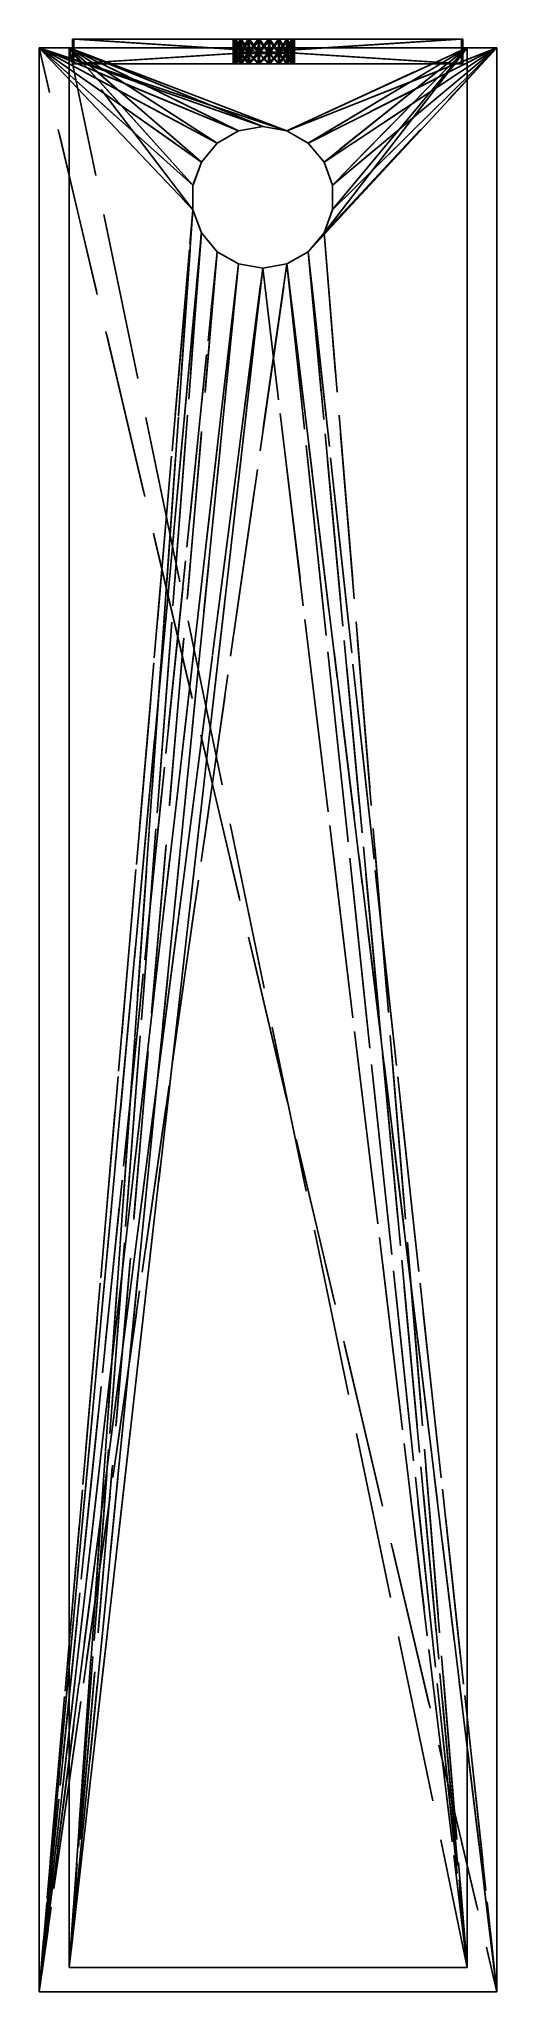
# Model space of a CAD drawing. Header units: millimetres. Extents: x -166 to 998, y 283 to 358.
# Drawn here: x -165.7 to -149.1, y 287.4 to 358 of the extents above.
import ezdxf

# ---------------------------------------------------------------- set-up
doc = ezdxf.new("R2010")
doc.units = ezdxf.units.MM
doc.linetypes.add('AM_ISO02W050', pattern=[7.5, 6, -1.5])
doc.layers.add('AM_HID', color=5, linetype='AM_ISO02W050', lineweight=25)

msp = doc.modelspace()

# ---------------------------------------------------------------- meshes
at = {"layer": 'AM_HID'}
mesh = msp.add_polyface(dxfattribs=at)
corners = [(-156.738, 357.96, 288.498), (-156.55, 357.96, 288.825), (-150.407, 357.96, 284.526), (-157.027, 357.96, 288.256), (-157.382, 357.96, 288.127), (-157.759, 357.96, 288.127), (-158.113, 357.96, 288.256), (-164.462, 357.96, 284.526), (-158.402, 357.96, 288.498), (-158.591, 357.96, 288.825), (-158.656, 357.96, 289.197), (-158.591, 357.96, 289.568), (-158.402, 357.96, 289.895), (-164.462, 357.96, 293.348), (-158.113, 357.96, 290.137), (-157.759, 357.96, 290.266), (-157.382, 357.96, 290.266), (-157.027, 357.96, 290.137), (-150.407, 357.96, 293.348), (-156.738, 357.96, 289.895), (-156.55, 357.96, 289.568), (-156.484, 357.96, 289.197), (-164.462, 357.96, 284.526), (-150.407, 357.96, 284.526), (-150.407, 357.065, 284.526), (-164.462, 357.065, 284.526), (-164.462, 357.96, 284.526), (-150.407, 357.96, 284.526), (-150.407, 357.96, 293.348), (-150.407, 357.065, 293.348), (-150.407, 357.065, 284.526), (-150.407, 357.96, 284.526), (-150.407, 357.96, 293.348), (-164.462, 357.96, 293.348), (-164.462, 357.065, 293.348), (-150.407, 357.065, 293.348), (-150.407, 357.96, 293.348), (-164.462, 357.96, 293.348), (-164.462, 357.96, 284.526), (-164.462, 357.065, 284.526), (-164.462, 357.065, 284.526), (-164.462, 357.065, 293.348), (-164.462, 357.96, 293.348), (-156.484, 357.065, 289.197), (-156.55, 357.065, 288.825), (-150.407, 357.065, 284.526), (-150.407, 357.065, 284.526), (-150.407, 357.065, 293.348), (-156.55, 357.065, 289.568), (-150.407, 357.065, 293.348), (-156.738, 357.065, 289.895), (-150.407, 357.065, 293.348), (-157.027, 357.065, 290.137), (-150.407, 357.065, 293.348), (-150.407, 357.065, 293.348), (-164.462, 357.065, 293.348), (-157.382, 357.065, 290.266), (-164.462, 357.065, 293.348), (-157.759, 357.065, 290.266), (-164.462, 357.065, 293.348), (-158.113, 357.065, 290.137), (-164.462, 357.065, 293.348), (-158.402, 357.065, 289.895), (-164.462, 357.065, 293.348), (-164.462, 357.065, 293.348), (-164.462, 357.065, 284.526), (-158.591, 357.065, 289.568), (-164.462, 357.065, 284.526), (-158.656, 357.065, 289.197), (-164.462, 357.065, 284.526), (-158.591, 357.065, 288.825), (-164.462, 357.065, 284.526), (-158.402, 357.065, 288.498), (-164.462, 357.065, 284.526), (-158.108, 357.065, 288.254), (-164.462, 357.065, 284.526), (-164.462, 357.065, 284.526), (-150.407, 357.065, 284.526), (-150.407, 357.065, 284.526), (-156.738, 357.065, 288.498), (-150.407, 357.065, 284.526), (-157.027, 357.065, 288.256), (-150.407, 357.065, 284.526), (-157.382, 357.065, 288.127), (-150.407, 357.065, 284.526), (-157.759, 357.065, 288.127), (-150.407, 357.065, 284.526), (-156.484, 357.487, 289.197), (-156.484, 357.96, 289.197), (-156.55, 357.96, 288.825), (-156.55, 357.96, 288.825), (-156.55, 357.487, 288.825), (-156.55, 357.487, 289.568), (-156.55, 357.96, 289.568), (-156.484, 357.96, 289.197), (-156.484, 357.96, 289.197), (-156.738, 357.487, 289.895), (-156.738, 357.96, 289.895), (-156.55, 357.96, 289.568), (-156.55, 357.96, 289.568), (-157.027, 357.487, 290.137), (-157.027, 357.96, 290.137), (-156.738, 357.96, 289.895), (-156.738, 357.96, 289.895), (-157.382, 357.487, 290.266), (-157.382, 357.96, 290.266), (-157.027, 357.96, 290.137), (-157.027, 357.96, 290.137), (-157.759, 357.487, 290.266), (-157.759, 357.96, 290.266), (-157.382, 357.96, 290.266), (-157.382, 357.96, 290.266), (-158.113, 357.487, 290.137), (-158.113, 357.96, 290.137), (-157.759, 357.96, 290.266), (-157.759, 357.96, 290.266), (-157.759, 357.487, 290.266), (-158.402, 357.487, 289.895), (-158.402, 357.96, 289.895), (-158.113, 357.96, 290.137), (-158.113, 357.96, 290.137), (-158.591, 357.487, 289.568), (-158.591, 357.96, 289.568), (-158.402, 357.96, 289.895), (-158.402, 357.96, 289.895), (-158.656, 357.487, 289.197), (-158.656, 357.96, 289.197), (-158.591, 357.96, 289.568), (-158.591, 357.96, 289.568), (-158.591, 357.487, 288.825), (-158.591, 357.96, 288.825), (-158.656, 357.96, 289.197), (-158.656, 357.96, 289.197), (-158.402, 357.487, 288.498), (-158.402, 357.96, 288.498), (-158.591, 357.96, 288.825), (-158.591, 357.96, 288.825), (-158.113, 357.487, 288.256), (-158.113, 357.96, 288.256), (-158.402, 357.96, 288.498), (-158.402, 357.96, 288.498), (-157.759, 357.487, 288.127), (-157.759, 357.96, 288.127), (-158.113, 357.96, 288.256), (-158.113, 357.96, 288.256), (-157.382, 357.487, 288.127), (-157.382, 357.96, 288.127), (-157.759, 357.96, 288.127), (-157.759, 357.96, 288.127), (-157.027, 357.487, 288.256), (-157.027, 357.96, 288.256), (-157.382, 357.96, 288.127), (-157.382, 357.96, 288.127), (-156.738, 357.487, 288.498), (-156.738, 357.96, 288.498), (-157.027, 357.96, 288.256), (-157.027, 357.96, 288.256), (-156.55, 357.96, 288.825), (-156.738, 357.96, 288.498), (-156.738, 357.96, 288.498), (-156.55, 357.065, 289.568), (-156.738, 357.065, 289.895), (-156.738, 357.065, 289.895), (-156.484, 357.065, 289.197), (-156.55, 357.065, 289.568), (-156.55, 357.065, 289.568), (-157.027, 357.065, 290.137), (-157.382, 357.065, 290.266), (-157.382, 357.065, 290.266), (-156.738, 357.065, 289.895), (-157.027, 357.065, 290.137), (-157.027, 357.065, 290.137), (-157.759, 357.487, 290.266), (-157.759, 357.065, 290.266), (-158.113, 357.065, 290.137), (-158.113, 357.065, 290.137), (-157.759, 357.487, 290.266), (-157.382, 357.065, 290.266), (-157.759, 357.065, 290.266), (-157.759, 357.065, 290.266), (-158.402, 357.065, 289.895), (-158.591, 357.065, 289.568), (-158.591, 357.065, 289.568), (-158.113, 357.065, 290.137), (-158.402, 357.065, 289.895), (-158.402, 357.065, 289.895), (-158.656, 357.065, 289.197), (-158.591, 357.065, 288.825), (-158.591, 357.065, 288.825), (-158.591, 357.065, 289.568), (-158.656, 357.065, 289.197), (-158.656, 357.065, 289.197), (-158.402, 357.065, 288.498), (-158.108, 357.065, 288.254), (-158.108, 357.065, 288.254), (-158.591, 357.065, 288.825), (-158.402, 357.065, 288.498), (-158.402, 357.065, 288.498), (-157.759, 357.065, 288.127), (-157.382, 357.065, 288.127), (-157.382, 357.065, 288.127), (-158.108, 357.065, 288.254), (-157.759, 357.065, 288.127), (-157.759, 357.065, 288.127), (-157.027, 357.065, 288.256), (-156.738, 357.065, 288.498), (-156.738, 357.065, 288.498), (-157.382, 357.065, 288.127), (-157.027, 357.065, 288.256), (-157.027, 357.065, 288.256), (-156.55, 357.065, 288.825), (-156.484, 357.065, 289.197), (-156.484, 357.065, 289.197), (-156.738, 357.065, 288.498), (-156.55, 357.065, 288.825), (-156.55, 357.065, 288.825)]
mesh.append_faces([[corners[k] for k in face] for face in [(20, 18, 21), (74, 86, 85)]], dxfattribs={"vtx0": -1, "vtx1": -1})
mesh.append_faces([[corners[k] for k in face] for face in [(6, 2, 7), (12, 7, 13), (17, 13, 18), (2, 1, 21), (43, 46, 47), (52, 54, 55), (62, 64, 65), (74, 76, 77), (78, 44, 79), (80, 79, 81), (82, 81, 83), (84, 83, 85)]], dxfattribs={"vtx0": -1, "vtx2": -1})
mesh.append_faces([[corners[k] for k in face] for face in [(0, 1, 2), (3, 0, 2), (4, 3, 2), (5, 4, 2), (6, 5, 2), (8, 6, 7), (9, 8, 7), (10, 9, 7), (11, 10, 7), (12, 11, 7), (14, 12, 13), (15, 14, 13), (16, 15, 13), (17, 16, 13), (19, 17, 18), (20, 19, 18), (18, 2, 21), (43, 44, 45), (48, 43, 49), (50, 48, 51), (52, 50, 53), (56, 52, 57), (58, 56, 59), (60, 58, 61), (62, 60, 63), (66, 62, 67), (68, 66, 69), (70, 68, 71), (72, 70, 73), (74, 72, 75)]], dxfattribs={"vtx1": -1, "vtx2": -1})
mesh.append_faces([[corners[k] for k in face] for face in [(22, 23, 24), (24, 25, 26), (27, 28, 29), (29, 30, 31), (32, 33, 34), (34, 35, 36), (37, 38, 39), (40, 41, 42), (87, 88, 89), (90, 91, 87), (92, 93, 94), (95, 87, 92), (96, 97, 98), (99, 92, 96), (100, 101, 102), (103, 96, 100), (104, 105, 106), (107, 100, 104), (108, 109, 110), (111, 104, 108), (112, 113, 114), (115, 116, 112), (117, 118, 119), (120, 112, 117), (121, 122, 123), (124, 117, 121), (125, 126, 127), (128, 121, 125), (129, 130, 131), (132, 125, 129), (133, 134, 135), (136, 129, 133), (137, 138, 139), (140, 133, 137), (141, 142, 143), (144, 137, 141), (145, 146, 147), (148, 141, 145), (149, 150, 151), (152, 145, 149), (153, 154, 155), (156, 149, 153), (91, 157, 158), (159, 153, 91), (92, 160, 161), (162, 96, 92), (87, 163, 164), (165, 92, 87), (100, 166, 167), (168, 104, 100), (96, 169, 170), (171, 100, 96), (172, 173, 174), (175, 112, 176), (104, 177, 178), (179, 108, 104), (117, 180, 181), (182, 121, 117), (112, 183, 184), (185, 117, 112), (125, 186, 187), (188, 129, 125), (121, 189, 190), (191, 125, 121), (133, 192, 193), (194, 137, 133), (129, 195, 196), (197, 133, 129), (141, 198, 199), (200, 145, 141), (137, 201, 202), (203, 141, 137), (149, 204, 205), (206, 153, 149), (145, 207, 208), (209, 149, 145), (91, 210, 211), (212, 87, 91), (153, 213, 214), (215, 91, 153)]], dxfattribs={"vtx2": -1})
mesh = msp.add_polyface(dxfattribs=at)
corners = [(-156.738, 357.96, 281.34), (-156.55, 357.96, 281.667), (-150.407, 357.96, 279.827), (-157.027, 357.96, 281.098), (-157.382, 357.96, 280.969), (-157.759, 357.96, 280.969), (-164.462, 357.96, 279.827), (-158.113, 357.96, 281.098), (-158.402, 357.96, 281.34), (-158.591, 357.96, 281.667), (-158.656, 357.96, 282.038), (-158.591, 357.96, 282.41), (-158.402, 357.96, 282.736), (-164.462, 357.96, 284.262), (-158.113, 357.96, 282.979), (-157.76, 357.96, 283.107), (-157.382, 357.96, 283.108), (-150.407, 357.96, 284.262), (-157.027, 357.96, 282.979), (-156.738, 357.96, 282.736), (-156.55, 357.96, 282.41), (-156.484, 357.96, 282.038), (-164.462, 357.96, 279.827), (-150.407, 357.96, 279.827), (-150.407, 357.065, 279.827), (-164.462, 357.065, 279.827), (-164.462, 357.96, 279.827), (-150.407, 357.96, 279.827), (-150.407, 357.96, 284.262), (-150.407, 357.065, 284.262), (-150.407, 357.065, 279.827), (-150.407, 357.96, 279.827), (-150.407, 357.96, 284.262), (-164.462, 357.96, 284.262), (-164.462, 357.065, 284.262), (-150.407, 357.065, 284.262), (-150.407, 357.96, 284.262), (-164.462, 357.96, 284.262), (-164.462, 357.96, 279.827), (-164.462, 357.065, 279.827), (-164.462, 357.065, 279.827), (-164.462, 357.065, 284.262), (-164.462, 357.96, 284.262), (-156.484, 357.065, 282.038), (-156.55, 357.065, 281.667), (-150.407, 357.065, 279.827), (-150.407, 357.065, 279.827), (-150.407, 357.065, 284.262), (-156.55, 357.065, 282.41), (-150.407, 357.065, 284.262), (-156.738, 357.065, 282.736), (-150.407, 357.065, 284.262), (-157.027, 357.065, 282.979), (-150.407, 357.065, 284.262), (-157.382, 357.065, 283.108), (-150.407, 357.065, 284.262), (-150.407, 357.065, 284.262), (-164.462, 357.065, 284.262), (-157.759, 357.065, 283.108), (-164.462, 357.065, 284.262), (-158.113, 357.065, 282.979), (-164.462, 357.065, 284.262), (-158.402, 357.065, 282.736), (-164.462, 357.065, 284.262), (-164.462, 357.065, 284.262), (-164.462, 357.065, 279.827), (-158.591, 357.065, 282.41), (-164.462, 357.065, 279.827), (-158.656, 357.065, 282.038), (-164.462, 357.065, 279.827), (-158.591, 357.065, 281.667), (-164.462, 357.065, 279.827), (-158.402, 357.065, 281.34), (-164.462, 357.065, 279.827), (-158.113, 357.065, 281.098), (-164.462, 357.065, 279.827), (-157.759, 357.065, 280.969), (-164.462, 357.065, 279.827), (-164.462, 357.065, 279.827), (-150.407, 357.065, 279.827), (-150.407, 357.065, 279.827), (-156.738, 357.065, 281.34), (-150.407, 357.065, 279.827), (-157.027, 357.065, 281.098), (-150.407, 357.065, 279.827), (-157.382, 357.065, 280.969), (-150.407, 357.065, 279.827), (-156.484, 357.452, 282.038), (-156.484, 357.96, 282.038), (-156.55, 357.96, 281.667), (-156.55, 357.96, 281.667), (-156.55, 357.452, 281.667), (-156.55, 357.452, 282.41), (-156.55, 357.96, 282.41), (-156.484, 357.96, 282.038), (-156.484, 357.96, 282.038), (-156.738, 357.452, 282.736), (-156.738, 357.96, 282.736), (-156.55, 357.96, 282.41), (-156.55, 357.96, 282.41), (-157.027, 357.452, 282.979), (-157.027, 357.96, 282.979), (-156.738, 357.96, 282.736), (-156.738, 357.96, 282.736), (-157.382, 357.452, 283.108), (-157.382, 357.96, 283.108), (-157.027, 357.96, 282.979), (-157.027, 357.96, 282.979), (-157.759, 357.452, 283.108), (-157.76, 357.96, 283.107), (-157.382, 357.96, 283.108), (-157.382, 357.96, 283.108), (-158.113, 357.452, 282.979), (-158.113, 357.96, 282.979), (-157.76, 357.96, 283.107), (-157.76, 357.96, 283.107), (-157.759, 357.452, 283.108), (-158.402, 357.452, 282.736), (-158.402, 357.96, 282.736), (-158.113, 357.96, 282.979), (-158.113, 357.96, 282.979), (-158.591, 357.452, 282.41), (-158.591, 357.96, 282.41), (-158.402, 357.96, 282.736), (-158.402, 357.96, 282.736), (-158.656, 357.452, 282.038), (-158.656, 357.96, 282.038), (-158.591, 357.96, 282.41), (-158.591, 357.96, 282.41), (-158.591, 357.452, 281.667), (-158.591, 357.96, 281.667), (-158.656, 357.96, 282.038), (-158.656, 357.96, 282.038), (-158.402, 357.452, 281.34), (-158.402, 357.96, 281.34), (-158.591, 357.96, 281.667), (-158.591, 357.96, 281.667), (-158.113, 357.452, 281.098), (-158.113, 357.96, 281.098), (-158.402, 357.96, 281.34), (-158.402, 357.96, 281.34), (-157.759, 357.452, 280.969), (-157.759, 357.96, 280.969), (-158.113, 357.96, 281.098), (-158.113, 357.96, 281.098), (-157.382, 357.452, 280.969), (-157.382, 357.96, 280.969), (-157.759, 357.96, 280.969), (-157.759, 357.96, 280.969), (-157.027, 357.452, 281.098), (-157.027, 357.96, 281.098), (-157.382, 357.96, 280.969), (-157.382, 357.96, 280.969), (-156.738, 357.452, 281.34), (-156.738, 357.96, 281.34), (-157.027, 357.96, 281.098), (-157.027, 357.96, 281.098), (-156.55, 357.96, 281.667), (-156.738, 357.96, 281.34), (-156.738, 357.96, 281.34), (-156.55, 357.065, 282.41), (-156.738, 357.065, 282.736), (-156.738, 357.065, 282.736), (-156.484, 357.065, 282.038), (-156.55, 357.065, 282.41), (-156.55, 357.065, 282.41), (-157.027, 357.065, 282.979), (-157.382, 357.065, 283.108), (-157.382, 357.065, 283.108), (-156.738, 357.065, 282.736), (-157.027, 357.065, 282.979), (-157.027, 357.065, 282.979), (-157.759, 357.452, 283.108), (-157.759, 357.065, 283.108), (-158.113, 357.065, 282.979), (-158.113, 357.065, 282.979), (-157.759, 357.452, 283.108), (-157.382, 357.065, 283.108), (-157.759, 357.065, 283.108), (-157.759, 357.065, 283.108), (-158.402, 357.065, 282.736), (-158.591, 357.065, 282.41), (-158.591, 357.065, 282.41), (-158.113, 357.065, 282.979), (-158.402, 357.065, 282.736), (-158.402, 357.065, 282.736), (-158.656, 357.065, 282.038), (-158.591, 357.065, 281.667), (-158.591, 357.065, 281.667), (-158.591, 357.065, 282.41), (-158.656, 357.065, 282.038), (-158.656, 357.065, 282.038), (-158.402, 357.065, 281.34), (-158.113, 357.065, 281.098), (-158.113, 357.065, 281.098), (-158.591, 357.065, 281.667), (-158.402, 357.065, 281.34), (-158.402, 357.065, 281.34), (-157.759, 357.065, 280.969), (-157.382, 357.065, 280.969), (-157.382, 357.065, 280.969), (-158.113, 357.065, 281.098), (-157.759, 357.065, 280.969), (-157.759, 357.065, 280.969), (-157.027, 357.065, 281.098), (-156.738, 357.065, 281.34), (-156.738, 357.065, 281.34), (-157.382, 357.065, 280.969), (-157.027, 357.065, 281.098), (-157.027, 357.065, 281.098), (-156.55, 357.065, 281.667), (-156.484, 357.065, 282.038), (-156.484, 357.065, 282.038), (-156.738, 357.065, 281.34), (-156.55, 357.065, 281.667), (-156.55, 357.065, 281.667)]
mesh.append_faces([[corners[k] for k in face] for face in [(20, 17, 21), (76, 86, 85)]], dxfattribs={"vtx0": -1, "vtx1": -1})
mesh.append_faces([[corners[k] for k in face] for face in [(5, 2, 6), (12, 6, 13), (16, 13, 17), (2, 1, 21), (43, 46, 47), (54, 56, 57), (62, 64, 65), (76, 78, 79), (80, 44, 81), (82, 81, 83), (84, 83, 85)]], dxfattribs={"vtx0": -1, "vtx2": -1})
mesh.append_faces([[corners[k] for k in face] for face in [(0, 1, 2), (3, 0, 2), (4, 3, 2), (5, 4, 2), (7, 5, 6), (8, 7, 6), (9, 8, 6), (10, 9, 6), (11, 10, 6), (12, 11, 6), (14, 12, 13), (15, 14, 13), (16, 15, 13), (18, 16, 17), (19, 18, 17), (20, 19, 17), (17, 2, 21), (43, 44, 45), (48, 43, 49), (50, 48, 51), (52, 50, 53), (54, 52, 55), (58, 54, 59), (60, 58, 61), (62, 60, 63), (66, 62, 67), (68, 66, 69), (70, 68, 71), (72, 70, 73), (74, 72, 75), (76, 74, 77)]], dxfattribs={"vtx1": -1, "vtx2": -1})
mesh.append_faces([[corners[k] for k in face] for face in [(22, 23, 24), (24, 25, 26), (27, 28, 29), (29, 30, 31), (32, 33, 34), (34, 35, 36), (37, 38, 39), (40, 41, 42), (87, 88, 89), (90, 91, 87), (92, 93, 94), (95, 87, 92), (96, 97, 98), (99, 92, 96), (100, 101, 102), (103, 96, 100), (104, 105, 106), (107, 100, 104), (108, 109, 110), (111, 104, 108), (112, 113, 114), (115, 116, 112), (117, 118, 119), (120, 112, 117), (121, 122, 123), (124, 117, 121), (125, 126, 127), (128, 121, 125), (129, 130, 131), (132, 125, 129), (133, 134, 135), (136, 129, 133), (137, 138, 139), (140, 133, 137), (141, 142, 143), (144, 137, 141), (145, 146, 147), (148, 141, 145), (149, 150, 151), (152, 145, 149), (153, 154, 155), (156, 149, 153), (91, 157, 158), (159, 153, 91), (92, 160, 161), (162, 96, 92), (87, 163, 164), (165, 92, 87), (100, 166, 167), (168, 104, 100), (96, 169, 170), (171, 100, 96), (172, 173, 174), (175, 112, 176), (104, 177, 178), (179, 108, 104), (117, 180, 181), (182, 121, 117), (112, 183, 184), (185, 117, 112), (125, 186, 187), (188, 129, 125), (121, 189, 190), (191, 125, 121), (133, 192, 193), (194, 137, 133), (129, 195, 196), (197, 133, 129), (141, 198, 199), (200, 145, 141), (137, 201, 202), (203, 141, 137), (149, 204, 205), (206, 153, 149), (145, 207, 208), (209, 149, 145), (91, 210, 211), (212, 87, 91), (153, 213, 214), (215, 91, 153)]], dxfattribs={"vtx2": -1})
mesh = msp.add_polyface(dxfattribs=at)
corners = [(-156.693, 357.96, 275.008), (-156.505, 357.96, 275.335), (-150.362, 357.96, 270.767), (-156.982, 357.96, 274.766), (-157.337, 357.96, 274.637), (-157.714, 357.96, 274.637), (-164.417, 357.96, 270.767), (-158.068, 357.96, 274.766), (-158.357, 357.96, 275.008), (-158.546, 357.96, 275.335), (-158.611, 357.96, 275.706), (-158.546, 357.96, 276.078), (-158.357, 357.96, 276.405), (-164.417, 357.96, 279.556), (-158.068, 357.96, 276.647), (-157.714, 357.96, 276.776), (-157.337, 357.96, 276.776), (-156.982, 357.96, 276.647), (-150.362, 357.96, 279.556), (-156.693, 357.96, 276.405), (-156.505, 357.96, 276.078), (-156.439, 357.96, 275.706), (-164.417, 357.96, 270.767), (-150.362, 357.96, 270.767), (-150.362, 357.065, 270.767), (-164.417, 357.065, 270.767), (-164.417, 357.96, 270.767), (-150.362, 357.96, 270.767), (-150.362, 357.96, 279.556), (-150.362, 357.065, 279.556), (-150.362, 357.065, 270.767), (-150.362, 357.96, 270.767), (-150.362, 357.96, 279.556), (-164.417, 357.96, 279.556), (-164.417, 357.065, 279.556), (-150.362, 357.065, 279.556), (-150.362, 357.96, 279.556), (-164.417, 357.96, 279.556), (-164.417, 357.96, 270.767), (-164.417, 357.065, 270.767), (-164.417, 357.065, 270.767), (-164.417, 357.065, 279.556), (-164.417, 357.96, 279.556), (-156.439, 357.065, 275.706), (-156.505, 357.065, 275.335), (-150.362, 357.065, 270.767), (-150.362, 357.065, 270.767), (-150.362, 357.065, 279.556), (-156.505, 357.065, 276.078), (-150.362, 357.065, 279.556), (-156.693, 357.065, 276.405), (-150.362, 357.065, 279.556), (-156.982, 357.065, 276.647), (-150.362, 357.065, 279.556), (-150.362, 357.065, 279.556), (-164.417, 357.065, 279.556), (-157.337, 357.065, 276.776), (-164.417, 357.065, 279.556), (-157.714, 357.065, 276.776), (-164.417, 357.065, 279.556), (-158.068, 357.065, 276.647), (-164.417, 357.065, 279.556), (-158.357, 357.065, 276.405), (-164.417, 357.065, 279.556), (-164.417, 357.065, 279.556), (-164.417, 357.065, 270.767), (-150.362, 357.065, 270.767), (-156.693, 357.065, 275.008), (-150.362, 357.065, 270.767), (-156.982, 357.065, 274.766), (-150.362, 357.065, 270.767), (-157.337, 357.065, 274.637), (-150.362, 357.065, 270.767), (-157.714, 357.065, 274.637), (-164.417, 357.065, 270.767), (-150.362, 357.065, 270.767), (-164.417, 357.065, 270.767), (-158.068, 357.065, 274.766), (-164.417, 357.065, 270.767), (-158.357, 357.065, 275.008), (-164.417, 357.065, 270.767), (-158.546, 357.065, 275.335), (-164.417, 357.065, 270.767), (-158.611, 357.065, 275.706), (-164.417, 357.065, 270.767), (-158.546, 357.065, 276.078), (-164.417, 357.065, 270.767), (-156.439, 357.439, 275.706), (-156.439, 357.96, 275.706), (-156.505, 357.96, 275.335), (-156.505, 357.96, 275.335), (-156.505, 357.439, 275.335), (-156.505, 357.439, 276.078), (-156.505, 357.96, 276.078), (-156.439, 357.96, 275.706), (-156.439, 357.96, 275.706), (-156.693, 357.439, 276.405), (-156.693, 357.96, 276.405), (-156.505, 357.96, 276.078), (-156.505, 357.96, 276.078), (-156.982, 357.439, 276.647), (-156.982, 357.96, 276.647), (-156.693, 357.96, 276.405), (-156.693, 357.96, 276.405), (-157.337, 357.439, 276.776), (-157.337, 357.96, 276.776), (-156.982, 357.96, 276.647), (-156.982, 357.96, 276.647), (-157.714, 357.439, 276.776), (-157.714, 357.96, 276.776), (-157.337, 357.96, 276.776), (-157.337, 357.96, 276.776), (-158.068, 357.439, 276.647), (-158.068, 357.96, 276.647), (-157.714, 357.96, 276.776), (-157.714, 357.96, 276.776), (-157.714, 357.439, 276.776), (-158.357, 357.439, 276.405), (-158.357, 357.96, 276.405), (-158.068, 357.96, 276.647), (-158.068, 357.96, 276.647), (-158.546, 357.439, 276.078), (-158.546, 357.96, 276.078), (-158.357, 357.96, 276.405), (-158.357, 357.96, 276.405), (-158.611, 357.439, 275.706), (-158.611, 357.96, 275.706), (-158.546, 357.96, 276.078), (-158.546, 357.96, 276.078), (-158.546, 357.439, 275.335), (-158.546, 357.96, 275.335), (-158.611, 357.96, 275.706), (-158.611, 357.96, 275.706), (-158.357, 357.439, 275.008), (-158.357, 357.96, 275.008), (-158.546, 357.96, 275.335), (-158.546, 357.96, 275.335), (-158.068, 357.439, 274.766), (-158.068, 357.96, 274.766), (-158.357, 357.96, 275.008), (-158.357, 357.96, 275.008), (-157.714, 357.439, 274.637), (-157.714, 357.96, 274.637), (-158.068, 357.96, 274.766), (-158.068, 357.96, 274.766), (-157.337, 357.439, 274.637), (-157.337, 357.96, 274.637), (-157.714, 357.96, 274.637), (-157.714, 357.96, 274.637), (-156.982, 357.439, 274.766), (-156.982, 357.96, 274.766), (-157.337, 357.96, 274.637), (-157.337, 357.96, 274.637), (-156.693, 357.439, 275.008), (-156.693, 357.96, 275.008), (-156.982, 357.96, 274.766), (-156.982, 357.96, 274.766), (-156.505, 357.96, 275.335), (-156.693, 357.96, 275.008), (-156.693, 357.96, 275.008), (-156.505, 357.065, 276.078), (-156.693, 357.065, 276.405), (-156.693, 357.065, 276.405), (-156.439, 357.065, 275.706), (-156.505, 357.065, 276.078), (-156.505, 357.065, 276.078), (-156.982, 357.065, 276.647), (-157.337, 357.065, 276.776), (-157.337, 357.065, 276.776), (-156.693, 357.065, 276.405), (-156.982, 357.065, 276.647), (-156.982, 357.065, 276.647), (-157.714, 357.439, 276.776), (-157.714, 357.065, 276.776), (-158.068, 357.065, 276.647), (-158.068, 357.065, 276.647), (-157.714, 357.439, 276.776), (-157.337, 357.065, 276.776), (-157.714, 357.065, 276.776), (-157.714, 357.065, 276.776), (-158.357, 357.065, 276.405), (-158.546, 357.065, 276.078), (-158.546, 357.065, 276.078), (-158.068, 357.065, 276.647), (-158.357, 357.065, 276.405), (-158.357, 357.065, 276.405), (-158.611, 357.065, 275.706), (-158.546, 357.065, 275.335), (-158.546, 357.065, 275.335), (-158.546, 357.065, 276.078), (-158.611, 357.065, 275.706), (-158.611, 357.065, 275.706), (-158.357, 357.065, 275.008), (-158.068, 357.065, 274.766), (-158.068, 357.065, 274.766), (-158.546, 357.065, 275.335), (-158.357, 357.065, 275.008), (-158.357, 357.065, 275.008), (-157.714, 357.065, 274.637), (-157.337, 357.065, 274.637), (-157.337, 357.065, 274.637), (-158.068, 357.065, 274.766), (-157.714, 357.065, 274.637), (-157.714, 357.065, 274.637), (-156.982, 357.065, 274.766), (-156.693, 357.065, 275.008), (-156.693, 357.065, 275.008), (-157.337, 357.065, 274.637), (-156.982, 357.065, 274.766), (-156.982, 357.065, 274.766), (-156.505, 357.065, 275.335), (-156.439, 357.065, 275.706), (-156.439, 357.065, 275.706), (-156.693, 357.065, 275.008), (-156.505, 357.065, 275.335), (-156.505, 357.065, 275.335)]
mesh.append_faces([[corners[k] for k in face] for face in [(20, 18, 21), (62, 86, 85)]], dxfattribs={"vtx0": -1, "vtx1": -1})
mesh.append_faces([[corners[k] for k in face] for face in [(5, 2, 6), (12, 6, 13), (17, 13, 18), (2, 1, 21), (43, 46, 47), (52, 54, 55), (62, 64, 65), (66, 44, 67), (68, 67, 69), (70, 69, 71), (72, 71, 73), (76, 73, 77), (78, 77, 79), (80, 79, 81), (82, 81, 83), (84, 83, 85)]], dxfattribs={"vtx0": -1, "vtx2": -1})
mesh.append_faces([[corners[k] for k in face] for face in [(0, 1, 2), (3, 0, 2), (4, 3, 2), (5, 4, 2), (7, 5, 6), (8, 7, 6), (9, 8, 6), (10, 9, 6), (11, 10, 6), (12, 11, 6), (14, 12, 13), (15, 14, 13), (16, 15, 13), (17, 16, 13), (19, 17, 18), (20, 19, 18), (18, 2, 21), (43, 44, 45), (48, 43, 49), (50, 48, 51), (52, 50, 53), (56, 52, 57), (58, 56, 59), (60, 58, 61), (62, 60, 63), (74, 75, 73)]], dxfattribs={"vtx1": -1, "vtx2": -1})
mesh.append_faces([[corners[k] for k in face] for face in [(22, 23, 24), (24, 25, 26), (27, 28, 29), (29, 30, 31), (32, 33, 34), (34, 35, 36), (37, 38, 39), (40, 41, 42), (87, 88, 89), (90, 91, 87), (92, 93, 94), (95, 87, 92), (96, 97, 98), (99, 92, 96), (100, 101, 102), (103, 96, 100), (104, 105, 106), (107, 100, 104), (108, 109, 110), (111, 104, 108), (112, 113, 114), (115, 116, 112), (117, 118, 119), (120, 112, 117), (121, 122, 123), (124, 117, 121), (125, 126, 127), (128, 121, 125), (129, 130, 131), (132, 125, 129), (133, 134, 135), (136, 129, 133), (137, 138, 139), (140, 133, 137), (141, 142, 143), (144, 137, 141), (145, 146, 147), (148, 141, 145), (149, 150, 151), (152, 145, 149), (153, 154, 155), (156, 149, 153), (91, 157, 158), (159, 153, 91), (92, 160, 161), (162, 96, 92), (87, 163, 164), (165, 92, 87), (100, 166, 167), (168, 104, 100), (96, 169, 170), (171, 100, 96), (172, 173, 174), (175, 112, 176), (104, 177, 178), (179, 108, 104), (117, 180, 181), (182, 121, 117), (112, 183, 184), (185, 117, 112), (125, 186, 187), (188, 129, 125), (121, 189, 190), (191, 125, 121), (133, 192, 193), (194, 137, 133), (129, 195, 196), (197, 133, 129), (141, 198, 199), (200, 145, 141), (137, 201, 202), (203, 141, 137), (149, 204, 205), (206, 153, 149), (145, 207, 208), (209, 149, 145), (91, 210, 211), (212, 87, 91), (153, 213, 214), (215, 91, 153)]], dxfattribs={"vtx2": -1})
mesh = msp.add_polyface(dxfattribs=at)
corners = [(-165.677, 287.368, 268.842), (-149.125, 287.368, 268.842), (-149.125, 287.368, 295.221), (-165.677, 287.368, 295.221), (-165.677, 357.648, 268.842), (-149.125, 357.648, 268.842), (-149.125, 287.368, 268.842), (-149.125, 287.368, 268.842), (-165.677, 287.368, 268.842), (-149.125, 357.648, 268.842), (-149.125, 357.648, 295.221), (-149.125, 287.368, 295.221), (-149.125, 287.368, 295.221), (-149.125, 287.368, 268.842), (-149.125, 357.648, 268.842), (-165.677, 357.648, 295.221), (-165.677, 357.648, 268.842), (-165.677, 287.368, 268.842), (-165.677, 287.368, 268.842), (-165.677, 287.368, 295.221), (-164.587, 288.252, 270.566), (-164.587, 288.252, 293.497), (-150.198, 288.252, 293.497), (-150.198, 288.252, 270.566), (-164.587, 288.252, 270.566), (-164.587, 357.648, 270.566), (-164.587, 357.648, 293.497), (-164.587, 288.252, 293.497), (-164.587, 288.252, 270.566), (-150.198, 288.252, 270.566), (-150.198, 357.648, 270.566), (-164.587, 357.648, 270.566), (-164.587, 357.648, 270.566), (-164.587, 288.252, 270.566), (-150.198, 288.252, 270.566), (-150.198, 288.252, 293.497), (-150.198, 357.648, 293.497), (-150.198, 357.648, 270.566), (-150.198, 357.648, 270.566), (-150.198, 288.252, 270.566), (-150.198, 288.252, 293.497), (-159.239, 350.274, 293.497), (-158.469, 349.83, 293.497), (-164.587, 288.252, 293.497), (-159.81, 350.955, 293.497), (-164.587, 288.252, 293.497), (-160.114, 351.791, 293.497), (-164.587, 288.252, 293.497), (-164.587, 288.252, 293.497), (-164.587, 357.648, 293.497), (-160.114, 352.68, 293.497), (-164.587, 357.648, 293.497), (-159.81, 353.515, 293.497), (-164.587, 357.648, 293.497), (-159.239, 354.196, 293.497), (-164.587, 357.648, 293.497), (-158.469, 354.641, 293.497), (-164.587, 357.648, 293.497), (-157.593, 354.795, 293.497), (-164.587, 357.648, 293.497), (-156.718, 354.641, 293.497), (-164.587, 357.648, 293.497), (-164.587, 357.648, 293.497), (-150.198, 357.648, 293.497), (-155.948, 354.196, 293.497), (-150.198, 357.648, 293.497), (-155.376, 353.515, 293.497), (-150.198, 357.648, 293.497), (-155.072, 352.68, 293.497), (-150.198, 357.648, 293.497), (-155.071, 351.795, 293.497), (-150.198, 357.648, 293.497), (-155.376, 350.955, 293.497), (-150.198, 357.648, 293.497), (-150.198, 357.648, 293.497), (-150.198, 288.252, 293.497), (-155.948, 350.274, 293.497), (-150.198, 288.252, 293.497), (-156.718, 349.83, 293.497), (-150.198, 288.252, 293.497), (-164.587, 288.252, 293.497), (-157.593, 349.676, 293.497), (-150.198, 288.252, 293.497), (-164.587, 288.252, 293.497), (-150.198, 288.252, 293.497), (-164.587, 357.648, 270.566), (-150.198, 357.648, 270.566), (-149.125, 357.648, 268.842), (-149.125, 357.648, 268.842), (-165.677, 357.648, 268.842), (-164.587, 357.648, 270.566), (-149.125, 357.648, 295.221), (-149.125, 357.648, 268.842), (-150.198, 357.648, 270.566), (-150.198, 357.648, 270.566), (-150.198, 357.648, 293.497), (-149.125, 357.648, 295.221), (-164.587, 357.648, 270.566), (-165.677, 357.648, 268.842), (-165.677, 357.648, 295.221), (-164.587, 357.648, 293.497), (-164.587, 357.648, 270.566), (-165.677, 357.648, 295.221), (-150.198, 357.648, 293.497), (-164.587, 357.648, 293.497), (-165.677, 357.648, 295.221), (-150.198, 357.648, 293.497), (-165.677, 357.648, 295.221), (-149.125, 357.648, 295.221), (-157.593, 349.676, 295.221), (-158.469, 349.83, 295.221), (-165.677, 287.368, 295.221), (-156.718, 349.83, 295.221), (-165.677, 287.368, 295.221), (-165.677, 287.368, 295.221), (-149.125, 287.368, 295.221), (-155.948, 350.274, 295.221), (-149.125, 287.368, 295.221), (-149.125, 287.368, 295.221), (-149.125, 357.648, 295.221), (-155.376, 350.955, 295.221), (-149.125, 357.648, 295.221), (-155.072, 351.791, 295.221), (-149.125, 357.648, 295.221), (-155.072, 352.68, 295.221), (-149.125, 357.648, 295.221), (-155.376, 353.515, 295.221), (-149.125, 357.648, 295.221), (-155.948, 354.196, 295.221), (-149.125, 357.648, 295.221), (-156.718, 354.641, 295.221), (-149.125, 357.648, 295.221), (-149.125, 357.648, 295.221), (-165.677, 357.648, 295.221), (-165.677, 287.368, 295.221), (-159.239, 350.274, 295.221), (-165.677, 287.368, 295.221), (-159.81, 350.955, 295.221), (-165.677, 287.368, 295.221), (-160.114, 351.791, 295.221), (-165.677, 357.648, 295.221), (-165.677, 287.368, 295.221), (-165.677, 357.648, 295.221), (-160.114, 352.68, 295.221), (-165.677, 357.648, 295.221), (-159.81, 353.515, 295.221), (-165.677, 357.648, 295.221), (-159.239, 354.196, 295.221), (-165.677, 357.648, 295.221), (-158.469, 354.641, 295.221), (-165.677, 357.648, 295.221), (-157.593, 354.795, 295.221), (-165.677, 357.648, 295.221), (-155.948, 350.274, 293.982), (-155.948, 350.274, 293.497), (-156.718, 349.83, 293.497), (-156.718, 349.83, 293.497), (-156.718, 349.83, 293.982), (-155.072, 351.791, 293.982), (-155.071, 351.795, 293.497), (-155.376, 350.955, 293.497), (-155.376, 350.955, 293.497), (-155.376, 350.955, 293.982), (-155.376, 353.515, 293.982), (-155.376, 353.515, 293.497), (-155.072, 352.68, 293.497), (-155.072, 352.68, 293.497), (-155.072, 352.68, 293.982), (-156.718, 354.641, 293.982), (-156.718, 354.641, 293.497), (-155.948, 354.196, 293.497), (-155.948, 354.196, 293.497), (-155.948, 354.196, 293.982), (-158.469, 354.641, 293.982), (-158.469, 354.641, 293.497), (-157.593, 354.795, 293.497), (-157.593, 354.795, 293.497), (-157.593, 354.795, 293.982), (-159.81, 353.515, 293.982), (-159.81, 353.515, 293.497), (-159.239, 354.196, 293.497), (-159.239, 354.196, 293.497), (-159.239, 354.196, 293.982), (-160.114, 351.791, 293.982), (-160.114, 351.791, 293.497), (-160.114, 352.68, 293.497), (-160.114, 352.68, 293.497), (-160.114, 352.68, 293.982), (-159.239, 350.274, 293.982), (-159.239, 350.274, 293.497), (-159.81, 350.955, 293.497), (-159.81, 350.955, 293.497), (-159.81, 350.955, 293.982), (-158.469, 349.83, 293.982), (-157.593, 349.676, 293.982), (-157.593, 349.676, 293.497), (-157.593, 349.676, 293.497), (-158.469, 349.83, 293.497), (-157.593, 349.676, 295.213), (-156.718, 349.83, 295.213), (-155.948, 350.274, 295.213), (-155.376, 350.955, 295.213), (-155.072, 351.791, 295.213), (-155.072, 352.68, 295.213), (-155.072, 352.68, 293.982), (-155.072, 352.68, 295.213), (-155.376, 353.515, 295.213), (-155.948, 354.196, 295.213), (-156.718, 354.641, 295.213), (-157.593, 354.795, 295.213), (-158.469, 354.641, 295.213), (-159.239, 354.196, 295.213), (-159.81, 353.515, 295.213), (-160.114, 352.68, 295.213), (-160.114, 351.791, 295.213), (-159.81, 350.955, 295.213), (-159.239, 350.274, 295.213), (-158.469, 349.83, 295.213), (-158.469, 349.83, 295.221), (-157.593, 349.676, 295.221), (-157.593, 349.676, 295.221), (-157.593, 349.676, 295.221), (-156.718, 349.83, 295.221), (-156.718, 349.83, 295.221), (-156.718, 349.83, 295.221), (-156.718, 349.83, 295.221), (-155.948, 350.274, 295.221), (-155.948, 350.274, 295.221), (-155.948, 350.274, 295.221), (-155.376, 350.955, 295.221), (-155.376, 350.955, 295.221), (-155.376, 350.955, 295.221), (-155.072, 351.791, 295.221), (-155.072, 351.791, 295.221), (-155.072, 351.791, 295.221), (-155.072, 352.68, 295.221), (-155.072, 352.68, 295.213), (-155.072, 352.68, 295.221), (-155.072, 352.68, 295.221), (-155.376, 353.515, 295.221), (-155.376, 353.515, 295.221), (-155.376, 353.515, 295.221), (-155.948, 354.196, 295.221), (-155.948, 354.196, 295.221), (-155.948, 354.196, 295.221), (-156.718, 354.641, 295.221), (-156.718, 354.641, 295.221), (-156.718, 354.641, 295.221), (-157.593, 354.795, 295.221), (-157.593, 354.795, 295.221), (-157.593, 354.795, 295.221), (-158.469, 354.641, 295.221), (-158.469, 354.641, 295.221), (-158.469, 354.641, 295.221), (-159.239, 354.196, 295.221), (-159.239, 354.196, 295.221), (-159.239, 354.196, 295.221), (-159.81, 353.515, 295.221), (-159.81, 353.515, 295.221), (-159.81, 353.515, 295.221), (-160.114, 352.68, 295.221), (-160.114, 352.68, 295.221), (-160.114, 352.68, 295.221), (-160.114, 351.791, 295.221), (-160.114, 351.791, 295.221), (-160.114, 351.791, 295.221), (-159.81, 350.955, 295.221), (-159.81, 350.955, 295.221), (-159.81, 350.955, 295.221), (-159.239, 350.274, 295.221), (-159.239, 350.274, 295.221), (-159.239, 350.274, 295.221), (-158.469, 349.83, 295.221), (-156.718, 349.83, 293.497), (-157.593, 349.676, 293.497), (-157.593, 349.676, 293.497), (-155.376, 350.955, 293.497), (-155.948, 350.274, 293.497), (-155.948, 350.274, 293.497), (-155.072, 352.68, 293.982), (-155.072, 352.68, 293.497), (-155.071, 351.795, 293.497), (-155.071, 351.795, 293.497), (-155.072, 352.68, 293.982), (-155.948, 354.196, 293.497), (-155.376, 353.515, 293.497), (-155.376, 353.515, 293.497), (-157.593, 354.795, 293.497), (-156.718, 354.641, 293.497), (-156.718, 354.641, 293.497), (-159.239, 354.196, 293.497), (-158.469, 354.641, 293.497), (-158.469, 354.641, 293.497), (-160.114, 352.68, 293.497), (-159.81, 353.515, 293.497), (-159.81, 353.515, 293.497), (-159.81, 350.955, 293.497), (-160.114, 351.791, 293.497), (-160.114, 351.791, 293.497), (-158.469, 349.83, 293.497), (-159.239, 350.274, 293.497), (-159.239, 350.274, 293.497)]
mesh.append_faces([[corners[k] for k in face] for face in [(106, 107, 108)]], dxfattribs={"vtx0": -1})
mesh.append_faces([[corners[k] for k in face] for face in [(78, 84, 81), (130, 152, 151)]], dxfattribs={"vtx0": -1, "vtx1": -1})
mesh.append_faces([[corners[k] for k in face] for face in [(46, 48, 49), (60, 62, 63), (72, 74, 75), (80, 42, 81), (112, 114, 115), (116, 118, 119), (130, 132, 133), (134, 110, 135), (136, 135, 137), (138, 137, 139), (142, 139, 143), (144, 143, 145), (146, 145, 147), (148, 147, 149), (150, 149, 151)]], dxfattribs={"vtx0": -1, "vtx2": -1})
mesh.append_faces([[corners[k] for k in face] for face in [(41, 42, 43), (44, 41, 45), (46, 44, 47), (50, 46, 51), (52, 50, 53), (54, 52, 55), (56, 54, 57), (58, 56, 59), (60, 58, 61), (64, 60, 65), (66, 64, 67), (68, 66, 69), (70, 68, 71), (72, 70, 73), (76, 72, 77), (78, 76, 79), (82, 83, 81), (100, 101, 102), (103, 104, 105), (109, 110, 111), (112, 109, 113), (116, 112, 117), (120, 116, 121), (122, 120, 123), (124, 122, 125), (126, 124, 127), (128, 126, 129), (130, 128, 131), (140, 141, 139)]], dxfattribs={"vtx1": -1, "vtx2": -1})
mesh.append_faces([[corners[k] for k in face] for face in [(0, 1, 2), (2, 3, 0), (4, 5, 6), (7, 8, 4), (9, 10, 11), (12, 13, 14), (15, 16, 17), (18, 19, 15), (20, 21, 22), (22, 23, 20), (24, 25, 26), (26, 27, 28), (29, 30, 31), (32, 33, 34), (35, 36, 37), (38, 39, 40), (85, 86, 87), (88, 89, 90), (91, 92, 93), (94, 95, 96), (97, 98, 99), (153, 154, 155), (156, 157, 153), (158, 159, 160), (161, 162, 158), (163, 164, 165), (166, 167, 163), (168, 169, 170), (171, 172, 168), (173, 174, 175), (176, 177, 173), (178, 179, 180), (181, 182, 178), (183, 184, 185), (186, 187, 183), (188, 189, 190), (191, 192, 188), (193, 194, 195), (196, 197, 193), (194, 198, 199), (199, 157, 194), (157, 199, 200), (200, 153, 157), (153, 200, 201), (201, 162, 153), (162, 201, 202), (202, 158, 162), (158, 202, 203), (203, 204, 158), (167, 205, 206), (206, 163, 167), (163, 206, 207), (207, 172, 163), (172, 207, 208), (208, 168, 172), (168, 208, 209), (209, 177, 168), (177, 209, 210), (210, 173, 177), (173, 210, 211), (211, 182, 173), (182, 211, 212), (212, 178, 182), (178, 212, 213), (213, 187, 178), (187, 213, 214), (214, 183, 187), (183, 214, 215), (215, 192, 183), (192, 215, 216), (216, 188, 192), (188, 216, 217), (217, 193, 188), (193, 217, 198), (198, 194, 193), (217, 218, 219), (220, 198, 217), (198, 221, 222), (223, 199, 198), (200, 199, 224), (225, 226, 200), (201, 200, 227), (228, 229, 201), (202, 201, 230), (231, 232, 202), (203, 202, 233), (234, 235, 203), (206, 236, 237), (238, 239, 206), (207, 206, 240), (241, 242, 207), (208, 207, 243), (244, 245, 208), (209, 208, 246), (247, 248, 209), (210, 209, 249), (250, 251, 210), (211, 210, 252), (253, 254, 211), (212, 211, 255), (256, 257, 212), (213, 212, 258), (259, 260, 213), (214, 213, 261), (262, 263, 214), (215, 214, 264), (265, 266, 215), (216, 215, 267), (268, 269, 216), (217, 216, 270), (271, 272, 217), (157, 273, 274), (275, 194, 157), (162, 276, 277), (278, 153, 162), (279, 280, 281), (282, 158, 283), (172, 284, 285), (286, 163, 172), (177, 287, 288), (289, 168, 177), (182, 290, 291), (292, 173, 182), (187, 293, 294), (295, 178, 187), (192, 296, 297), (298, 183, 192), (193, 299, 300), (301, 188, 193)]], dxfattribs={"vtx2": -1})

doc.saveas('drawing.dxf')
